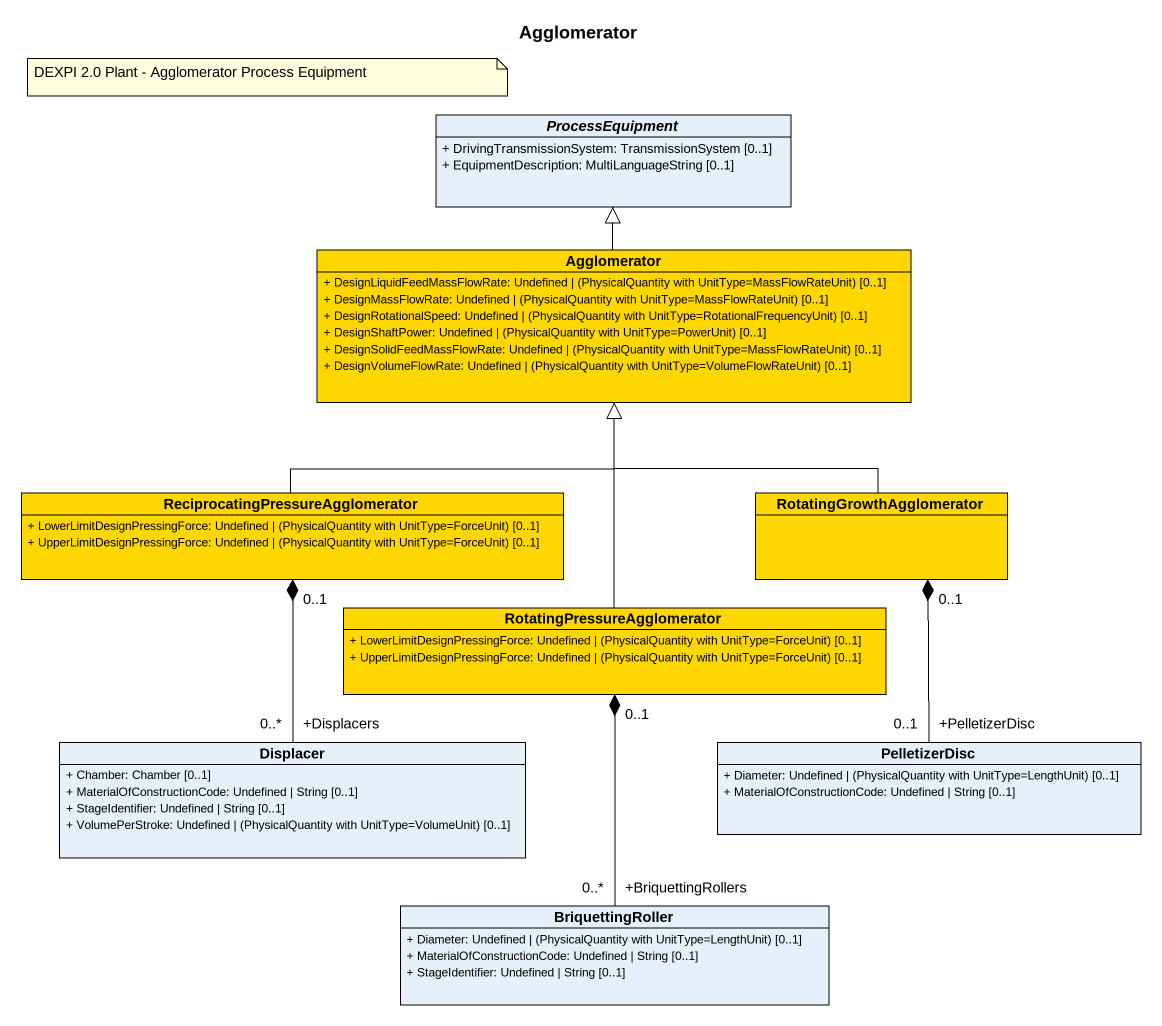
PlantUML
@startuml
title Agglomerator
hide circle
hide empty members
skinparam classAttributeIconSize 0
abstract class ProcessEquipment {
  + DrivingTransmissionSystem: TransmissionSystem [0..1]
  + EquipmentDescription: MultiLanguageString [0..1]
}
class Agglomerator #FFD700 {
  {field} + DesignLiquidFeedMassFlowRate: Undefined | (PhysicalQuantity with UnitType=MassFlowRateUnit) [0..1]
  {field} + DesignMassFlowRate: Undefined | (PhysicalQuantity with UnitType=MassFlowRateUnit) [0..1]
  {field} + DesignRotationalSpeed: Undefined | (PhysicalQuantity with UnitType=RotationalFrequencyUnit) [0..1]
  {field} + DesignShaftPower: Undefined | (PhysicalQuantity with UnitType=PowerUnit) [0..1]
  {field} + DesignSolidFeedMassFlowRate: Undefined | (PhysicalQuantity with UnitType=MassFlowRateUnit) [0..1]
  {field} + DesignVolumeFlowRate: Undefined | (PhysicalQuantity with UnitType=VolumeFlowRateUnit) [0..1]
}
class "ReciprocatingPressureAgglomerator" as ReciprocatingPressureAgglome #FFD700 {
  {field} + LowerLimitDesignPressingForce: Undefined | (PhysicalQuantity with UnitType=ForceUnit) [0..1]
  {field} + UpperLimitDesignPressingForce: Undefined | (PhysicalQuantity with UnitType=ForceUnit) [0..1]
}
class RotatingGrowthAgglomerator #FFD700
class RotatingPressureAgglomerator #FFD700 {
  {field} + LowerLimitDesignPressingForce: Undefined | (PhysicalQuantity with UnitType=ForceUnit) [0..1]
  {field} + UpperLimitDesignPressingForce: Undefined | (PhysicalQuantity with UnitType=ForceUnit) [0..1]
}
class Displacer {
  + Chamber: Chamber [0..1]
  + MaterialOfConstructionCode: Undefined | String [0..1]
  + StageIdentifier: Undefined | String [0..1]
  {field} + VolumePerStroke: Undefined | (PhysicalQuantity with UnitType=VolumeUnit) [0..1]
}
class PelletizerDisc {
  {field} + Diameter: Undefined | (PhysicalQuantity with UnitType=LengthUnit) [0..1]
  + MaterialOfConstructionCode: Undefined | String [0..1]
}
class BriquettingRoller {
  {field} + Diameter: Undefined | (PhysicalQuantity with UnitType=LengthUnit) [0..1]
  + MaterialOfConstructionCode: Undefined | String [0..1]
  + StageIdentifier: Undefined | String [0..1]
}
Agglomerator -up-|> ProcessEquipment
ReciprocatingPressureAgglome -up-|> Agglomerator
ReciprocatingPressureAgglome "0..1" *-- "+Displacers\n0..*" Displacer
RotatingGrowthAgglomerator -up-|> Agglomerator
RotatingGrowthAgglomerator "0..1" *-- "+PelletizerDisc\n0..1" PelletizerDisc
RotatingPressureAgglomerator -up-|> Agglomerator
RotatingPressureAgglomerator "0..1" *-- "+BriquettingRollers\n0..*" BriquettingRoller
note as N1
  DEXPI 2.0 Plant - Agglomerator Process Equipment
end note
@enduml
